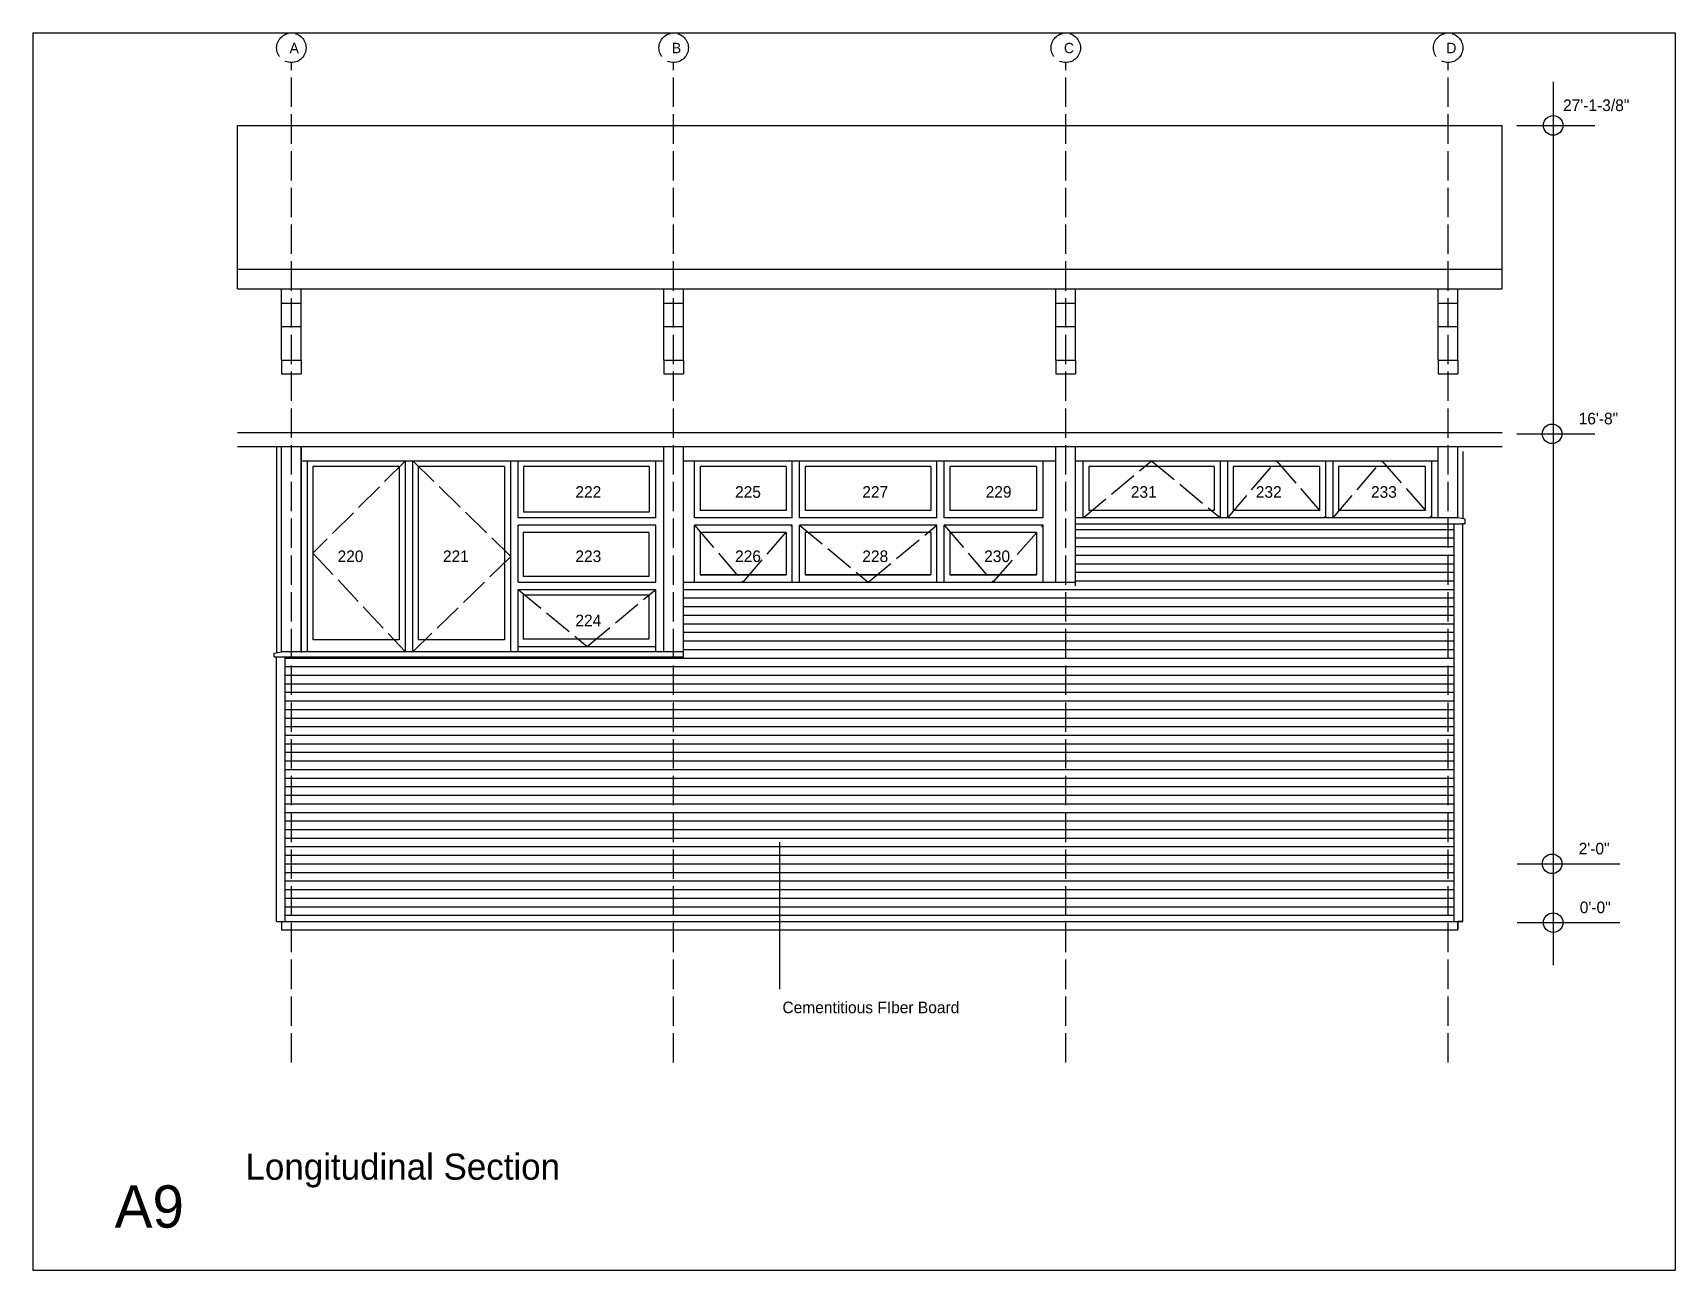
# Model space of a CAD drawing. Header units: inches. Extents: x 1334 to 5975, y 1498 to 3235.
# Drawn here: x 4638 to 5308, y 1498 to 2003 of the extents above; entities that cross this region are included whole.
import ezdxf

# ---------------------------------------------------------------- set-up
doc = ezdxf.new("R2010")
doc.units = ezdxf.units.IN
doc.header["$MEASUREMENT"] = 0
doc.linetypes.add('ACAD_ISO02W100', pattern=[15, 12, -3])
for name, color, linetype in [('const', 253, 'Continuous'), ('e1', 253, 'Continuous'), ('e2', 251, 'Continuous'), ('glassSwing', 172, 'ACAD_ISO02W100'), ('grid', 30, 'ACAD_ISO02W100'), ('walls', 7, 'Continuous')]:
    doc.layers.add(name, color=color, linetype=linetype)

msp = doc.modelspace()

# ---------------------------------------------------------------- linework, layer by layer
for p, q in [((4637.56, 2002.79), (4637.56, 1497.78)), ((4637.56, 2002.79), (5307.69, 2002.79)), ((5307.69, 2002.79), (5307.69, 1497.78)), ((4739.04, 1640.13), (4739.04, 1636.63)), ((5219.04, 1636.63), (5219.04, 1640.13)), ((4637.56, 1497.78), (5307.69, 1497.78))]:
    msp.add_line(p, q)
at = {"layer": 'e1'}
for p, q in [((4721.04, 1839.63), (5237.04, 1839.63)), ((4721.04, 1833.94), (5237.04, 1833.94)), ((4747.04, 1750.13), (4747.04, 1833.94)), ((4895.03, 1750.13), (4895.03, 1833.94)), ((4903.03, 1748.13), (4903.03, 1833.94)), ((5055.01, 1778.59), (5055.01, 1833.94)), ((5063.01, 1777.13), (5063.01, 1833.94)), ((5211.04, 1804.84), (5211.04, 1833.94)), ((5219.04, 1804.84), (5063.01, 1804.84)), ((5063.01, 1802.43), (5221.04, 1802.43)), ((4903.03, 1778.59), (5063.01, 1778.59)), ((4903.03, 1775.63), (5063.01, 1775.63)), ((4903.03, 1750.13), (4739.04, 1750.13)), ((4736.04, 1748.13), (4737.04, 1748.13)), ((4737.04, 1748.13), (4903.03, 1748.13))]:
    msp.add_line(p, q, dxfattribs=at)
at = {"layer": 'e2'}
for p, q in [((5257.91, 1982.77), (5257.91, 1622.2)), ((5243.15, 1964.99), (5274.98, 1964.99)), ((4739.04, 1892.44), (4739.04, 1898.37)), ((4747.04, 1892.44), (4747.04, 1898.37)), ((4895.03, 1892.44), (4895.03, 1898.37)), ((4903.03, 1892.44), (4903.03, 1898.37)), ((5055.01, 1892.44), (5055.01, 1898.37)), ((5063.01, 1892.44), (5063.01, 1898.37)), ((5211.04, 1892.44), (5211.04, 1898.37)), ((5219.04, 1892.44), (5219.04, 1898.37)), ((4739.04, 1869.2), (4739.04, 1882.91)), ((4747.04, 1869.2), (4747.04, 1882.91)), ((4895.03, 1869.2), (4895.03, 1882.91)), ((4903.03, 1869.2), (4903.03, 1882.91)), ((5055.01, 1869.2), (5055.01, 1882.91)), ((5063.01, 1869.2), (5063.01, 1882.91)), ((5211.04, 1869.2), (5211.04, 1882.91)), ((5219.04, 1869.2), (5219.04, 1882.91)), ((5243.15, 1839.15), (5274.98, 1839.15)), ((4737.04, 1833.94), (4737.04, 1749.79)), ((4747.04, 1833.94), (4747.04, 1749.94)), ((5221.04, 1831.89), (5221.04, 1804.5)), ((4747.04, 1828.09), (4895.03, 1828.09)), ((4749.57, 1750.13), (4749.57, 1828.09)), ((4751.82, 1825.84), (4751.82, 1755.04)), ((4787.07, 1825.84), (4751.82, 1825.84)), ((4787.07, 1825.84), (4787.07, 1755.04)), ((4789.57, 1750.13), (4789.57, 1828.09)), ((4792.57, 1750.13), (4792.57, 1828.09)), ((4794.82, 1825.84), (4794.82, 1755.04)), ((4830.07, 1825.84), (4794.82, 1825.84)), ((4830.07, 1825.84), (4830.07, 1755.04)), ((4832.57, 1750.13), (4832.57, 1828.09)), ((4835.57, 1804.84), (4835.57, 1828.09)), ((4889.07, 1825.84), (4837.82, 1825.84)), ((4837.82, 1825.84), (4837.82, 1807.09)), ((4889.07, 1825.84), (4889.07, 1807.09)), ((4891.78, 1804.84), (4891.78, 1828.09)), ((4903.03, 1828.09), (5055.01, 1828.09)), ((4907.56, 1804.84), (4907.56, 1828.09)), ((4944.93, 1825.84), (4909.81, 1825.84)), ((4909.81, 1825.84), (4909.81, 1807.84)), ((4944.93, 1825.84), (4944.93, 1807.84)), ((4947.43, 1804.84), (4947.43, 1828.09)), ((4950.43, 1804.84), (4950.43, 1828.09)), ((4952.68, 1825.84), (4952.68, 1807.84)), ((5003.93, 1825.84), (4952.68, 1825.84)), ((5003.93, 1825.84), (5003.93, 1807.84)), ((5006.43, 1804.84), (5006.43, 1828.09)), ((5009.43, 1804.84), (5009.43, 1828.09)), ((5047.06, 1825.84), (5011.68, 1825.84)), ((5011.68, 1825.84), (5011.68, 1807.84)), ((5047.06, 1825.84), (5047.06, 1807.84)), ((5049.77, 1804.84), (5049.77, 1828.09)), ((5063.01, 1828.09), (5211.04, 1828.09)), ((5066.13, 1804.84), (5066.13, 1828.09)), ((5068.38, 1825.84), (5068.38, 1807.84)), ((5119.63, 1825.84), (5068.38, 1825.84)), ((5119.63, 1825.84), (5119.63, 1807.84)), ((5122.13, 1804.84), (5122.13, 1828.09)), ((5125.13, 1804.84), (5125.13, 1828.09)), ((5162.63, 1825.84), (5127.38, 1825.84)), ((5127.38, 1825.84), (5127.38, 1807.84)), ((5162.63, 1825.84), (5162.63, 1807.84)), ((5165.13, 1804.84), (5165.13, 1828.09)), ((5168.13, 1804.84), (5168.13, 1828.09)), ((5170.38, 1825.84), (5170.38, 1807.84)), ((5205.63, 1825.84), (5170.38, 1825.84)), ((5205.63, 1825.84), (5205.63, 1807.84)), ((5208.34, 1804.84), (5208.34, 1828.09)), ((4891.78, 1804.84), (4835.57, 1804.84)), ((4889.07, 1807.09), (4837.82, 1807.09)), ((4947.43, 1804.84), (4907.56, 1804.84)), ((4944.93, 1807.84), (4909.81, 1807.84)), ((5006.43, 1804.84), (4950.43, 1804.84)), ((5003.93, 1807.84), (4952.68, 1807.84)), ((5049.77, 1804.84), (5009.43, 1804.84)), ((5047.06, 1807.84), (5011.68, 1807.84)), ((5119.63, 1807.84), (5068.38, 1807.84)), ((5162.63, 1807.84), (5127.38, 1807.84)), ((5205.63, 1807.84), (5170.38, 1807.84)), ((4891.78, 1801.84), (4835.57, 1801.84)), ((4835.57, 1778.59), (4835.57, 1801.84)), ((4888.86, 1798.84), (4837.61, 1798.84)), ((4837.61, 1798.84), (4837.61, 1780.84)), ((4888.86, 1798.84), (4888.86, 1780.84)), ((4891.78, 1778.59), (4891.78, 1801.84)), ((4947.43, 1801.84), (4907.56, 1801.84)), ((4907.56, 1778.59), (4907.56, 1801.84)), ((4944.93, 1798.84), (4909.81, 1798.84)), ((4909.81, 1798.84), (4909.81, 1781.59)), ((4944.93, 1798.84), (4944.93, 1781.59)), ((4947.43, 1778.59), (4947.43, 1801.84)), ((5006.43, 1801.84), (4950.43, 1801.84)), ((4950.43, 1778.59), (4950.43, 1801.84)), ((5003.93, 1798.84), (4952.68, 1798.84)), ((4952.68, 1798.84), (4952.68, 1781.59)), ((5003.93, 1798.84), (5003.93, 1781.59)), ((5006.43, 1778.59), (5006.43, 1801.84)), ((5049.77, 1801.84), (5009.43, 1801.84)), ((5009.43, 1778.59), (5009.43, 1801.84)), ((5047.06, 1798.84), (5011.68, 1798.84)), ((5011.68, 1798.84), (5011.68, 1781.59)), ((5047.06, 1798.84), (5047.06, 1781.59)), ((5049.77, 1778.59), (5049.77, 1801.84)), ((5063.01, 1800.13), (5217.54, 1800.13)), ((5063.01, 1796.63), (5217.54, 1796.63)), ((5217.54, 1640.13), (5217.54, 1802.43)), ((5063.01, 1793.13), (5217.54, 1793.13)), ((5063.01, 1789.63), (5217.54, 1789.63)), ((5063.01, 1786.13), (5217.54, 1786.13)), ((5063.01, 1782.63), (5217.54, 1782.63)), ((4835.57, 1778.59), (4891.78, 1778.59)), ((4888.86, 1780.84), (4837.61, 1780.84)), ((4944.93, 1781.59), (4909.81, 1781.59)), ((4909.81, 1781.59), (4944.93, 1781.59)), ((5003.93, 1781.59), (4952.68, 1781.59)), ((4952.68, 1781.59), (5003.93, 1781.59)), ((5047.06, 1781.59), (5011.68, 1781.59)), ((5011.68, 1781.59), (5047.06, 1781.59)), ((5063.01, 1779.13), (5217.54, 1779.13)), ((4835.57, 1775.63), (4891.78, 1775.63)), ((4835.57, 1750.13), (4835.57, 1775.63)), ((4837.61, 1773.38), (4888.86, 1773.38)), ((4837.61, 1773.38), (4837.61, 1755.38)), ((4888.86, 1773.38), (4888.86, 1755.38)), ((4891.78, 1750.13), (4891.78, 1775.63)), ((4903.03, 1775.63), (5217.54, 1775.63)), ((4903.03, 1772.13), (5217.54, 1772.13)), ((4903.03, 1768.63), (5217.54, 1768.63)), ((4903.03, 1765.13), (5217.54, 1765.13)), ((4903.03, 1761.63), (5217.54, 1761.63)), ((4903.03, 1758.13), (5217.54, 1758.13)), ((4787.07, 1755.04), (4751.82, 1755.04)), ((4830.07, 1755.04), (4794.82, 1755.04)), ((4835.57, 1752.38), (4891.78, 1752.38)), ((4888.86, 1755.38), (4837.61, 1755.38)), ((4903.03, 1754.63), (5217.54, 1754.63)), ((4903.03, 1751.13), (5217.54, 1751.13)), ((4740.54, 1640.13), (4740.54, 1748.08)), ((4740.54, 1747.63), (5217.54, 1747.63)), ((4740.54, 1744.13), (5217.54, 1744.13)), ((4740.54, 1740.63), (5217.54, 1740.63)), ((4740.54, 1737.13), (5217.54, 1737.13)), ((4740.54, 1733.63), (5217.54, 1733.63)), ((4740.54, 1730.13), (5217.54, 1730.13)), ((4740.54, 1726.63), (5217.54, 1726.63)), ((4740.54, 1723.13), (5217.54, 1723.13)), ((4740.54, 1719.63), (5217.54, 1719.63)), ((4740.54, 1716.13), (5217.54, 1716.13)), ((4740.54, 1712.63), (5217.54, 1712.63)), ((4740.54, 1709.13), (5217.54, 1709.13)), ((4740.54, 1705.63), (5217.54, 1705.63)), ((4740.54, 1702.13), (5217.54, 1702.13)), ((4740.54, 1698.63), (5217.54, 1698.63)), ((4740.54, 1695.13), (5217.54, 1695.13)), ((4740.54, 1691.63), (5217.54, 1691.63)), ((4740.54, 1688.13), (5217.54, 1688.13)), ((4740.54, 1684.63), (5217.54, 1684.63)), ((4740.54, 1681.13), (5217.54, 1681.13)), ((4740.54, 1677.63), (5217.54, 1677.63)), ((4740.54, 1674.13), (5217.54, 1674.13)), ((4740.54, 1670.63), (5217.54, 1670.63)), ((4740.54, 1667.13), (5217.54, 1667.13)), ((4740.54, 1663.63), (5217.54, 1663.63)), ((5243.17, 1663.65), (5285.13, 1663.65)), ((4740.54, 1660.13), (5217.54, 1660.13)), ((4740.54, 1656.63), (5217.54, 1656.63)), ((4740.54, 1653.13), (5217.54, 1653.13)), ((4740.54, 1649.63), (5217.54, 1649.63)), ((4740.54, 1646.13), (5217.54, 1646.13)), ((4740.54, 1642.63), (5217.54, 1642.63)), ((4739.04, 1640.13), (5221.04, 1640.13)), ((4739.04, 1640.13), (4739.04, 1636.63)), ((5219.04, 1640.13), (5219.04, 1636.63)), ((5243.17, 1639.63), (5285.13, 1639.63))]:
    msp.add_line(p, q, dxfattribs=at)
for centre in [(5257.91, 1964.99), (5257.47, 1839.13), (5257.47, 1663.63), (5257.91, 1639.63)]:
    msp.add_circle(centre, 4, dxfattribs=at)
at = {"layer": 'glassSwing'}
for p, q in [((4789.57, 1828.09), (4751.82, 1790.44)), ((4792.57, 1828.09), (4832.57, 1789.11)), ((5066.13, 1804.84), (5094, 1828.09)), ((5094, 1828.09), (5122.13, 1804.84)), ((5125.13, 1804.84), (5145, 1828.09)), ((5145, 1828.09), (5165.13, 1804.84)), ((5168.13, 1804.84), (5188, 1828.09)), ((5188, 1828.09), (5208.34, 1804.84)), ((4907.56, 1801.84), (4927.37, 1778.59)), ((4927.37, 1778.59), (4947.43, 1801.84)), ((4950.43, 1801.84), (4978.43, 1778.59)), ((4978.43, 1778.59), (5006.43, 1801.84)), ((5009.43, 1801.84), (5029.37, 1778.59)), ((5029.37, 1778.59), (5049.77, 1801.84)), ((4751.82, 1790.44), (4789.57, 1750.13)), ((4832.57, 1789.11), (4792.57, 1750.13)), ((4835.57, 1775.63), (4863.68, 1752.38)), ((4863.68, 1752.38), (4891.78, 1775.63))]:
    msp.add_line(p, q, dxfattribs=at)
at = {"layer": 'grid'}
for p, q in [((4743.04, 1582.53), (4743.04, 1990.68)), ((4899.03, 1582.53), (4899.03, 1990.68)), ((5059.01, 1582.53), (5059.01, 1990.68)), ((5215.04, 1582.53), (5215.04, 1990.68))]:
    msp.add_line(p, q, dxfattribs=at)
for centre in [(4743.04, 1996.68), (4899.03, 1996.68), (5059.01, 1996.68), (5215.04, 1996.68)]:
    msp.add_circle(centre, 6, dxfattribs=at)
at = {"layer": 'walls'}
for p, q in [((4721.04, 1898.37), (4721.04, 1964.99)), ((4721.04, 1964.99), (5237.04, 1964.99)), ((5237.04, 1898.37), (5237.04, 1964.99)), ((4721.04, 1906.37), (5237.04, 1906.37)), ((4721.04, 1898.37), (5237.04, 1898.37)), ((4739.04, 1892.44), (4747.04, 1892.44)), ((4739.04, 1882.91), (4739.04, 1892.44)), ((4747.04, 1882.91), (4747.04, 1892.44)), ((4895.03, 1882.91), (4895.03, 1892.44)), ((4895.03, 1892.44), (4903.03, 1892.44)), ((4903.03, 1882.91), (4903.03, 1892.44)), ((5055.01, 1882.91), (5055.01, 1892.44)), ((5055.01, 1892.44), (5063.01, 1892.44)), ((5063.01, 1882.91), (5063.01, 1892.44)), ((5211.04, 1882.91), (5211.04, 1892.44)), ((5211.04, 1892.44), (5219.04, 1892.44)), ((5219.04, 1882.91), (5219.04, 1892.44)), ((4739.04, 1882.91), (4747.04, 1882.91)), ((4895.03, 1882.91), (4903.03, 1882.91)), ((5055.01, 1882.91), (5063.01, 1882.91)), ((5211.04, 1882.91), (5219.04, 1882.91)), ((4739.04, 1869.2), (4747.04, 1869.2)), ((4739.04, 1869.2), (4739.04, 1863.62)), ((4739.04, 1863.62), (4747.04, 1863.62)), ((4747.04, 1869.2), (4747.04, 1863.62)), ((4895.03, 1869.2), (4895.03, 1863.62)), ((4895.03, 1869.2), (4903.03, 1869.2)), ((4895.03, 1863.62), (4903.03, 1863.62)), ((4903.03, 1869.2), (4903.03, 1863.62)), ((5055.01, 1869.2), (5055.01, 1863.62)), ((5055.01, 1869.2), (5063.01, 1869.2)), ((5055.01, 1863.62), (5063.01, 1863.62)), ((5063.01, 1869.2), (5063.01, 1863.62)), ((5211.04, 1869.2), (5211.04, 1863.62)), ((5211.04, 1869.2), (5219.04, 1869.2)), ((5211.04, 1863.62), (5219.04, 1863.62)), ((5219.04, 1869.2), (5219.04, 1863.62)), ((4739.04, 1750.13), (4739.04, 1833.94)), ((5219.04, 1804.84), (5219.04, 1833.94)), ((5222.04, 1804.34), (5219.04, 1804.84)), ((5222.04, 1802.43), (5222.04, 1804.34)), ((5221.04, 1640.13), (5221.04, 1802.43)), ((5222.04, 1802.43), (5221.04, 1802.43)), ((4736.04, 1749.63), (4739.04, 1750.13)), ((4736.04, 1748.13), (4736.04, 1749.63)), ((4737.04, 1640.13), (4737.04, 1748.13)), ((4942.34, 1612.41), (4942.34, 1672.41)), ((4737.04, 1640.13), (4739.04, 1640.13)), ((4739.04, 1636.63), (5219.04, 1636.63)), ((5221.04, 1640.13), (5219.04, 1640.13))]:
    msp.add_line(p, q, dxfattribs=at)

# ---------------------------------------------------------------- texts
at = {"layer": 'const', "attachment_point": 1}
for s, insert, char_height, width in [('A', (4742.32, 1998.72), 4.26, 1625.1973), ('B', (4898.3, 1998.72), 4.26, 1625.1973), ('C', (5058.29, 1998.72), 4.26, 1625.1973), ('D', (5214.32, 1998.72), 4.26, 1625.1973), ('27\'-1-3/8"', (5261.94, 1975.6), 4.736, 1805.7748), ('16\'-8"', (5268.31, 1847.71), 4.736, 1805.7748), ('222', (4858.93, 1817.77), 4.736, 1805.7748), ('225', (4924.08, 1817.77), 4.736, 1805.7748), ('227', (4976, 1817.77), 4.736, 1805.7748), ('229', (5026.35, 1817.8), 4.736, 1805.7748), ('231', (5085.57, 1817.77), 4.736, 1805.7748), ('232', (5136.57, 1817.77), 4.736, 1805.7748), ('233', (5183.57, 1817.77), 4.736, 1805.7748), ('220', (4761.89, 1791.52), 4.736, 1805.7748), ('221', (4804.89, 1791.52), 4.736, 1805.7748), ('223', (4858.93, 1791.52), 4.736, 1805.7748), ('226', (4924.08, 1791.52), 4.736, 1805.7748), ('228', (4976, 1791.52), 4.736, 1805.7748), ('230', (5025.74, 1791.52), 4.736, 1805.7748), ('224', (4858.93, 1765.31), 4.736, 1805.7748), ('2\'-0"', (5268.31, 1672.21), 4.736, 1805.7748), ('0\'-0"', (5268.76, 1648.22), 4.736, 1805.7748), ('Cementitious FIber Board', (4943.43, 1607.39), 4.7359, 1805.7748), ('Longitudinal Section', (4724.33, 1545.36), 10.6557, 4062.9933), ('A9', (4670.96, 1532.41), 17.262, 6582.0491)]:
    msp.add_mtext(s, dxfattribs=dict(at, insert=insert, char_height=char_height, width=width))

doc.saveas('drawing.dxf')
